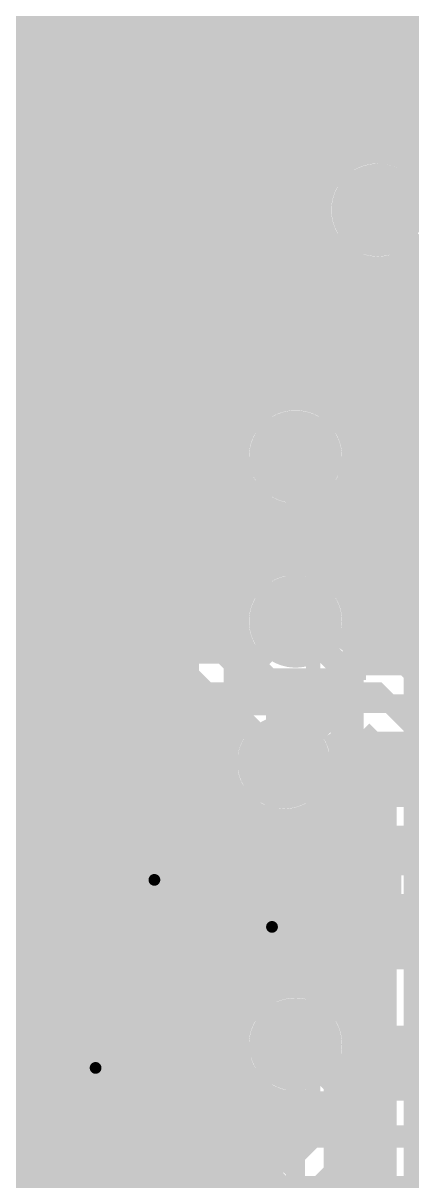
# Model space of a CAD drawing. Extents: x -4 to 136, y -50 to 40.
# Drawn here: x 85.58 to 89.78, y 5 to 17.51 of the extents above; entities that cross this region are included whole.
import ezdxf

# ---------------------------------------------------------------- set-up
doc = ezdxf.new("R2010")
doc.units = 0
doc.header["$MEASUREMENT"] = 0
doc.layers.get('0').update_dxf_attribs({"linetype": 'CONTINUOUS'})
for name, color, linetype in [('25-335-0_BOT', 7, 'CONTINUOUS'), ('25-335-0_DRD', 7, 'CONTINUOUS'), ('25-335-0_GND', 6, 'CONTINUOUS'), ('25-335-0_IN1', 4, 'CONTINUOUS'), ('25-335-0_SMT', 5, 'CONTINUOUS'), ('25-335-0_SPT', 10, 'CONTINUOUS'), ('25-335-0_SST', 9, 'CONTINUOUS'), ('25-335-0_TOP', 12, 'CONTINUOUS'), ('THRUHOLE_TAP', 15, 'CONTINUOUS')]:
    doc.layers.add(name, color=color, linetype=linetype)

# ---------------------------------------------------------------- blocks, each defined once
blk = doc.blocks.new('ROUND_40')
at = {"const_width": 0.29972}
blk.add_lwpolyline([(-0.14986, 0, 1), (0.14986, 0, 1)], format="xyb", close=True, dxfattribs=at)
blk = doc.blocks.new('ROUND_60')
at = {"const_width": 0.50038}
blk.add_lwpolyline([(-0.25019, 0, 1), (0.25019, 0, 1)], format="xyb", close=True, dxfattribs=at)
blk = doc.blocks.new('ROUND_62')
at = {"const_width": 0.50038}
blk.add_lwpolyline([(-0.25019, 0, 1), (0.25019, 0, 1)], format="xyb", close=True, dxfattribs=at)
blk = doc.blocks.new('ROUND_63')
at = {"const_width": 0.0635}
blk.add_lwpolyline([(-0.03175, 0, 1), (0.03175, 0, 1)], format="xyb", close=True, dxfattribs=at)
blk = doc.blocks.new('RECTANGLE_2')
blk.add_solid([(0.4826, 0.4064), (0.4826, -0.4064), (-0.4826, 0.4064), (-0.4826, -0.4064)])
blk = doc.blocks.new('RECTANGLE_21')
blk.add_solid([(0.44958, 0.65024), (0.44958, -0.65024), (-0.44958, 0.65024), (-0.44958, -0.65024)])
blk = doc.blocks.new('ROUND_23')
at = {"const_width": 0.10033}
blk.add_lwpolyline([(-0.050164, 0, 1), (0.050164, 0, 1)], format="xyb", close=True, dxfattribs=at)

msp = doc.modelspace()

# ---------------------------------------------------------------- linework, layer by layer
at = {"layer": '25-335-0_BOT'}
for points, const_width in [([(85.4964, 29.84246), (85.4964, 4.31292)], 0.254), ([(85.725, 29.61386), (85.725, 4.25958)], 0.254), ([(85.9536, 29.38526), (85.9536, 4.08686)], 0.254), ([(86.1822, 29.15666), (86.1822, -2.7813)], 0.254), ([(86.4108, 28.92806), (86.4108, -2.7813)], 0.254), ([(86.6394, 28.69946), (86.6394, -2.7813)], 0.254), ([(86.868, 28.47086), (86.868, -2.7813)], 0.254), ([(87.0966, 28.24226), (87.0966, -2.7813)], 0.254), ([(88.4682, 26.87066), (88.4682, 13.45438)], 0.254), ([(88.6968, 26.64206), (88.6968, 13.43152)], 0.254), ([(88.9254, 26.41346), (88.9254, 15.89786)], 0.254), ([(89.154, 26.18486), (89.154, 16.07058)], 0.254), ([(89.3826, 25.95626), (89.3826, 16.12392)], 0.254), ([(89.6112, 25.72766), (89.6112, 16.0909)], 0.254), ([(89.8398, 25.49906), (89.8398, 15.9512)], 0.254), ([(88.392, 9.525), (88.392, 10.16), (87.757, 10.795), (87.757, 13.5128), (87.8332, 13.589), (87.8332, 22.3012)], 0.381), ([(87.3125, 21.9456), (87.3125, 13.78458)], 0.254), ([(88.3539, 21.9456), (88.3539, 13.589)], 0.254), ([(87.3125, 17.4752), (83.80984, 17.4752)], 0.254), ([(92.6592, 17.4752), (88.3539, 17.4752)], 0.254), ([(87.3125, 17.2466), (83.7946, 17.2466)], 0.254), ([(90.3986, 17.2466), (88.3539, 17.2466)], 0.254), ([(87.3125, 17.018), (83.68538, 17.018)], 0.254), ([(90.22842, 17.018), (88.3539, 17.018)], 0.254), ([(87.3125, 16.7894), (83.34248, 16.7894)], 0.254), ([(90.17508, 16.7894), (88.3539, 16.7894)], 0.254), ([(87.3125, 16.5608), (74.45756, 16.5608)], 0.254), ([(90.2081, 16.5608), (88.3539, 16.5608)], 0.254), ([(87.3125, 16.3322), (78.6638, 16.3322)], 0.254), ([(90.34526, 16.3322), (88.3539, 16.3322)], 0.254), ([(87.3125, 16.1036), (78.81874, 16.1036)], 0.254), ([(89.24798, 16.1036), (88.3539, 16.1036)], 0.254), ([(92.6592, 16.1036), (89.56548, 16.1036)], 0.254), ([(87.3125, 15.875), (80.76184, 15.875)], 0.254), ([(88.90508, 15.875), (88.3539, 15.875)], 0.254), ([(87.3125, 15.6464), (80.95488, 15.6464)], 0.254), ([(88.79586, 15.6464), (88.3539, 15.6464)], 0.254), ([(87.3125, 15.4178), (81.01838, 15.4178)], 0.254), ([(88.7603, 15.4178), (88.3539, 15.4178)], 0.254), ([(89.662, -1.905), (89.662, 1.905), (88.646, 2.921), (88.646, 4.826), (89.154, 5.334), (89.154, 15.24), (89.408, 15.494)], 0.2032), ([(88.77808, 15.494), (88.77938, 15.45344)], 0.254), ([(87.3125, 15.1892), (80.99552, 15.1892)], 0.254), ([(88.7222, 15.1892), (88.3539, 15.1892)], 0.254), ([(88.7222, 15.24), (88.7222, 13.4239)], 0.254), ([(87.3125, 14.9606), (80.87106, 14.9606)], 0.254), ([(88.7222, 14.9606), (88.3539, 14.9606)], 0.254), ([(90.297, 14.986), (89.789, 14.478), (89.789, 4.699), (89.281, 4.191)], 0.2032), ([(87.3125, 14.732), (74.5998, 14.732)], 0.254), ([(88.7222, 14.732), (88.3539, 14.732)], 0.254), ([(87.3125, 14.5034), (74.5998, 14.5034)], 0.254), ([(88.7222, 14.5034), (88.3539, 14.5034)], 0.254), ([(87.3125, 14.2748), (74.5998, 14.2748)], 0.254), ([(88.7222, 14.2748), (88.3539, 14.2748)], 0.254), ([(87.3125, 14.0462), (74.5998, 14.0462)], 0.254), ([(88.7222, 14.0462), (88.3539, 14.0462)], 0.254), ([(87.3125, 13.8176), (74.5998, 13.8176)], 0.254), ([(88.7222, 13.8176), (88.3539, 13.8176)], 0.254), ([(87.24138, 13.589), (74.57948, 13.589)], 0.254), ([(87.2363, 13.5128), (87.2363, 10.795)], 0.254), ([(88.7222, 13.589), (88.3539, 13.589)], 0.254), ([(87.2363, 13.3604), (84.40928, 13.3604)], 0.254), ([(87.2363, 13.1318), (84.62518, 13.1318)], 0.254), ([(87.2363, 12.9032), (84.69884, 12.9032)], 0.254), ([(88.519, 11.049), (88.519, 12.827)], 0.2032), ([(87.2363, 12.6746), (84.6836, 12.6746)], 0.254), ([(87.2363, 12.446), (84.57438, 12.446)], 0.254), ([(87.2363, 12.2174), (84.5058, 12.2174)], 0.254), ([(87.2363, 11.9888), (84.5058, 11.9888)], 0.254), ([(87.2363, 11.7602), (84.5058, 11.7602)], 0.254), ([(87.2363, 11.5316), (84.5058, 11.5316)], 0.254), ([(87.2363, 11.303), (84.52358, 11.303)], 0.254), ([(87.2363, 11.0744), (84.57692, 11.0744)], 0.254), ([(87.2363, 10.8458), (84.5439, 10.8458)], 0.254), ([(87.26678, 10.6172), (84.4042, 10.6172)], 0.254), ([(87.4268, 10.3886), (83.66506, 10.3886)], 0.254), ([(87.3252, 10.5029), (87.3252, -2.7813)], 0.254), ([(87.3887, 10.4267), (87.8713, 9.9441)], 0.254), ([(87.5538, 10.2616), (87.5538, -2.7813)], 0.254), ([(87.6554, 10.16), (74.7268, 10.16)], 0.254), ([(87.7824, 10.033), (87.7824, 9.68248)], 0.254), ([(87.8713, 9.9314), (75.53706, 9.9314)], 0.254), ([(87.8713, 9.9441), (87.8713, 9.87806)], 0.254), ([(87.78748, 9.7028), (75.66152, 9.7028)], 0.254), ([(87.76462, 9.4742), (75.68438, 9.4742)], 0.254), ([(87.7824, 9.36498), (87.7824, -2.12598)], 0.254), ([(87.82812, 9.2456), (75.62088, 9.2456)], 0.254), ([(88.01862, 9.017), (75.42784, 9.017)], 0.254), ([(88.011, 9.02208), (88.011, 6.84784)], 0.254), ([(88.2396, 8.91286), (88.2396, 7.04088)], 0.254), ([(88.4682, 8.90016), (88.4682, 7.10438)], 0.254), ([(88.6968, 8.97382), (88.6968, 7.08152)], 0.254), ([(88.7222, 8.98906), (88.7222, 7.0739)], 0.254), ([(88.7222, 8.7884), (81.86928, 8.7884)], 0.254), ([(88.7222, 8.5598), (82.08518, 8.5598)], 0.254), ([(88.7222, 8.3312), (82.15884, 8.3312)], 0.254), ([(88.7222, 8.1026), (82.1436, 8.1026)], 0.254), ([(88.7222, 7.874), (82.41538, 7.874)], 0.254), ([(88.7222, 7.6454), (82.5246, 7.6454)], 0.254), ([(88.7222, 7.4168), (82.53984, 7.4168)], 0.254), ([(88.7222, 7.1882), (82.46618, 7.1882)], 0.254), ([(88.1126, 6.9596), (82.25028, 6.9596)], 0.254), ([(87.94242, 6.731), (82.29092, 6.731)], 0.254), ([(87.88908, 6.5024), (82.24774, 6.5024)], 0.254), ([(87.9221, 6.2738), (82.0928, 6.2738)], 0.254), ([(88.05926, 6.0452), (74.7268, 6.0452)], 0.254), ([(88.011, 6.10362), (88.011, -0.89662)], 0.254), ([(88.2396, 5.91312), (88.2396, 4.97078)], 0.254), ([(88.7222, 5.8801), (88.7222, 5.5118)], 0.254), ([(88.7222, 5.8166), (74.7268, 5.8166)], 0.254), ([(88.4682, 5.84962), (88.4682, 5.2578)], 0.254), ([(88.6968, 5.87248), (88.6968, 5.4864)], 0.254), ([(88.7222, 5.588), (74.7268, 5.588)], 0.254), ([(88.7222, 5.5118), (88.34628, 5.13588)], 0.254), ([(88.56726, 5.3594), (74.7268, 5.3594)], 0.254), ([(88.33866, 5.1308), (74.7268, 5.1308)], 0.254), ([(88.22182, 4.9022), (74.7268, 4.9022)], 0.254)]:
    msp.add_lwpolyline(points, dxfattribs=dict(at, const_width=const_width))
at = {"layer": '25-335-0_BOT', "const_width": 0.254}
for points in [[(89.408, 16.12392, 0.4142136), (88.77808, 15.494)], [(90.03284, 15.5575, 0.3848514), (89.408, 16.12138)], [(88.77808, 15.45336, 0.129779), (88.72175, 15.24)], [(87.3125, 13.78458, 0.1380624), (87.236, 13.5128)], [(88.3285, 13.42644, 0.0794486), (88.35449, 13.589)], [(88.3285, 13.42644, 0.0794486), (88.35449, 13.589)], [(88.519, 13.45692, 0.0770788), (88.32821, 13.42733)], [(88.7222, 13.4239, 0.0822145), (88.519, 13.45754)], [(87.2363, 10.795, 0.1989124), (87.38881, 10.42681)], [(87.2363, 10.795, 0.1989124), (87.38881, 10.42681)], [(87.8713, 9.87806, 0.1500719), (87.76289, 9.525)], [(87.76208, 9.525, 0.4142136), (88.392, 8.89508)], [(88.392, 8.89508, 0.1389288), (88.72242, 8.9887)], [(88.519, 7.10692, 0.4142136), (87.88908, 6.477)], [(88.7222, 7.0739, 0.0822145), (88.519, 7.10754)], [(87.88908, 6.477, 0.4142136), (88.519, 5.84708)], [(88.519, 5.84708, 0.082214), (88.722, 5.88068)], [(88.3412, 5.1308, 0.1989124), (88.21495, 4.826)]]:
    msp.add_lwpolyline(points, format="xyb", dxfattribs=at)
at = {"layer": '25-335-0_DRD', "const_width": 0.254}
for points in [[(88.773, 16.129), (88.773, 14.859)], [(90.043, 16.129), (88.773, 16.129)], [(90.043, 16.129), (88.773, 14.859)], [(90.043, 14.859), (88.773, 16.129)], [(89.662, 15.621), (89.662, 14.351)], [(90.932, 15.621), (89.662, 15.621)], [(90.932, 15.621), (89.662, 14.351)], [(90.932, 14.351), (89.662, 15.621)], [(88.773, 14.859), (90.043, 14.859)], [(89.662, 14.351), (90.932, 14.351)], [(87.884, 13.462), (87.884, 12.192)], [(89.154, 13.462), (87.884, 13.462)], [(89.154, 13.462), (87.884, 12.192)], [(89.154, 12.192), (87.884, 13.462)], [(89.154, 12.192), (89.154, 13.462)], [(87.884, 12.192), (89.154, 12.192)], [(87.884, 11.684), (87.884, 10.414)], [(89.154, 11.684), (87.884, 11.684)], [(89.154, 11.684), (87.884, 10.414)], [(89.154, 10.414), (87.884, 11.684)], [(89.154, 10.414), (89.154, 11.684)], [(87.884, 10.414), (89.154, 10.414)], [(87.757, 10.16), (87.757, 8.89)], [(89.027, 10.16), (87.757, 10.16)], [(89.027, 10.16), (87.757, 8.89)], [(89.027, 8.89), (87.757, 10.16)], [(89.027, 8.89), (89.027, 10.16)], [(87.63, 7.62), (86.36, 8.89), (86.36, 7.62)], [(86.36, 8.89), (86.36, 7.62)], [(87.63, 8.89), (86.36, 8.89)], [(87.63, 8.89), (86.36, 7.62)], [(87.63, 7.62), (86.36, 8.89)], [(86.36, 8.89), (86.36, 7.62)], [(87.63, 8.89), (86.36, 8.89)], [(87.63, 8.89), (86.36, 7.62)], [(87.63, 8.89), (86.36, 8.89)], [(87.63, 8.89), (86.36, 7.62)], [(87.63, 7.62), (86.36, 8.89)], [(87.63, 7.62), (87.63, 8.89)], [(87.63, 7.62), (87.63, 8.89)], [(87.63, 7.62), (87.63, 8.89)], [(87.757, 8.89), (89.027, 8.89)], [(87.63, 8.382), (87.63, 7.112)], [(88.9, 8.382), (87.63, 8.382)], [(88.9, 8.382), (87.63, 7.112)], [(88.9, 7.112), (87.63, 8.382)], [(87.63, 8.382), (87.63, 7.112)], [(88.9, 8.382), (87.63, 8.382)], [(88.9, 8.382), (87.63, 7.112)], [(88.9, 7.112), (87.63, 8.382)], [(88.9, 7.112), (88.9, 8.382)], [(88.9, 7.112), (88.9, 8.382)], [(86.36, 7.62), (87.63, 7.62)], [(86.36, 7.62), (87.63, 7.62)], [(86.36, 7.62), (87.63, 7.62)], [(87.63, 7.112), (88.9, 7.112)], [(87.63, 7.112), (88.9, 7.112)], [(87.884, 7.112), (87.884, 5.842)], [(89.154, 7.112), (87.884, 7.112)], [(89.154, 7.112), (87.884, 5.842)], [(89.154, 5.842), (87.884, 7.112)], [(89.154, 5.842), (89.154, 7.112)], [(85.725, 6.858), (85.725, 5.588)], [(86.995, 6.858), (85.725, 6.858)], [(86.995, 6.858), (85.725, 5.588)], [(86.995, 5.588), (85.725, 6.858)], [(86.995, 5.588), (86.995, 6.858)], [(87.884, 5.842), (89.154, 5.842)], [(85.725, 5.588), (86.995, 5.588)]]:
    msp.add_lwpolyline(points, dxfattribs=at)
at = {"layer": '25-335-0_IN1'}
for points, const_width in [([(90.56878, 17.3482), (83.81238, 17.3482)], 0.254), ([(85.4964, 17.3482), (85.4964, 10.7188)], 0.254), ([(85.725, 17.3482), (85.725, 10.7188)], 0.254), ([(85.9536, 17.3482), (85.9536, 10.7188)], 0.254), ([(86.1822, 17.3482), (86.1822, 10.7188)], 0.254), ([(86.4108, 17.3482), (86.4108, 10.7188)], 0.254), ([(86.6394, 17.3482), (86.6394, 10.7188)], 0.254), ([(86.868, 17.3482), (86.868, 10.7188)], 0.254), ([(87.0966, 17.3482), (87.0966, 10.7188)], 0.254), ([(87.3252, 17.3482), (87.3252, 10.7188)], 0.254), ([(87.5538, 17.3482), (87.5538, 10.7188)], 0.254), ([(87.7824, 17.3482), (87.7824, 10.7188)], 0.254), ([(88.011, 17.3482), (88.011, 13.19784)], 0.254), ([(88.2396, 17.3482), (88.2396, 13.39088)], 0.254), ([(88.4682, 17.3482), (88.4682, 13.45438)], 0.254), ([(88.6968, 17.3482), (88.6968, 13.43152)], 0.254), ([(88.9254, 17.3482), (88.9254, 15.89786)], 0.254), ([(89.154, 17.3482), (89.154, 16.07058)], 0.254), ([(89.3826, 17.3482), (89.3826, 16.12392)], 0.254), ([(89.6112, 17.3482), (89.6112, 16.0909)], 0.254), ([(89.8398, 17.3482), (89.8398, 15.9512)], 0.254), ([(90.3986, 17.2466), (83.7946, 17.2466)], 0.254), ([(90.22842, 17.018), (83.68538, 17.018)], 0.254), ([(90.17508, 16.7894), (83.34248, 16.7894)], 0.254), ([(90.2081, 16.5608), (80.0608, 16.5608)], 0.254), ([(90.34526, 16.3322), (80.0608, 16.3322)], 0.254), ([(89.24798, 16.1036), (80.264, 16.1036)], 0.254), ([(93.2434, 16.1036), (89.56548, 16.1036)], 0.254), ([(88.90508, 15.875), (80.76184, 15.875)], 0.254), ([(88.79586, 15.6464), (80.95488, 15.6464)], 0.254), ([(88.78316, 15.4178), (81.01838, 15.4178)], 0.254), ([(88.85682, 15.1892), (80.99552, 15.1892)], 0.254), ([(88.9254, 15.0876), (88.9254, 13.30706)], 0.254), ([(89.07272, 14.9606), (80.87106, 14.9606)], 0.254), ([(89.154, 14.91742), (89.154, 10.7188)], 0.254), ([(89.6112, 14.8971), (89.6112, 10.668)], 0.254), ([(89.3826, 14.86408), (89.3826, 10.7188)], 0.254), ([(89.72042, 14.732), (74.0156, 14.732)], 0.254), ([(89.8398, 14.55166), (89.8398, 10.4648)], 0.254), ([(89.8906, 14.5034), (74.2442, 14.5034)], 0.254), ([(92.0369, 14.2748), (74.4728, 14.2748)], 0.254), ([(91.79306, 14.0462), (74.7014, 14.0462)], 0.254), ([(91.7067, 13.8176), (74.93, 13.8176)], 0.254), ([(91.71178, 13.589), (75.1586, 13.589)], 0.254), ([(88.18372, 13.3604), (84.40928, 13.3604)], 0.254), ([(91.73972, 13.3604), (88.85428, 13.3604)], 0.254), ([(87.96782, 13.1318), (84.62518, 13.1318)], 0.254), ([(91.52382, 13.1318), (89.07018, 13.1318)], 0.254), ([(87.89416, 12.9032), (84.69884, 12.9032)], 0.254), ([(91.45016, 12.9032), (89.14384, 12.9032)], 0.254), ([(87.90686, 12.6746), (84.6836, 12.6746)], 0.254), ([(91.46286, 12.6746), (89.1286, 12.6746)], 0.254), ([(88.01608, 12.446), (84.57438, 12.446)], 0.254), ([(88.011, 12.45362), (88.011, 11.41984)], 0.254), ([(91.57208, 12.446), (89.01938, 12.446)], 0.254), ([(88.2396, 12.26312), (88.2396, 11.61288)], 0.254), ([(88.9254, 12.3444), (88.9254, 11.52906)], 0.254), ([(88.35898, 12.2174), (84.23148, 12.2174)], 0.254), ([(88.4682, 12.19962), (88.4682, 11.67638)], 0.254), ([(91.6432, 12.2174), (88.67648, 12.2174)], 0.254), ([(88.6968, 12.22248), (88.6968, 11.65352)], 0.254), ([(91.6432, 11.9888), (84.06384, 11.9888)], 0.254), ([(91.6432, 11.7602), (83.99018, 11.7602)], 0.254), ([(88.1126, 11.5316), (84.35086, 11.5316)], 0.254), ([(91.6432, 11.5316), (88.92286, 11.5316)], 0.254), ([(87.94242, 11.303), (84.52358, 11.303)], 0.254), ([(91.6432, 11.303), (89.09558, 11.303)], 0.254), ([(90.551, 4.064), (89.916, 4.699), (89.916, 9.779), (89.408, 10.287), (84.709, 10.287), (83.947, 11.049)], 0.2032), ([(87.88908, 11.0744), (84.57692, 11.0744)], 0.254), ([(91.6432, 11.0744), (89.14892, 11.0744)], 0.254), ([(87.9221, 10.8458), (84.7598, 10.8458)], 0.254), ([(91.6432, 10.8458), (89.1159, 10.8458)], 0.254), ([(87.98306, 10.7188), (84.8868, 10.7188)], 0.254), ([(89.408, 10.7188), (89.05494, 10.7188)], 0.254), ([(91.6432, 10.6172), (89.68486, 10.6172)], 0.254), ([(89.7128, 10.5918), (90.21572, 10.08888)], 0.254), ([(87.85606, 9.8552), (84.709, 9.8552)], 0.254), ([(85.4964, 9.8552), (85.4964, 4.31292)], 0.254), ([(85.725, 9.8552), (85.725, 4.25958)], 0.254), ([(85.9536, 9.8552), (85.9536, 4.08686)], 0.254), ([(86.1822, 9.8552), (86.1822, -3.556)], 0.254), ([(86.4108, 9.8552), (86.4108, -3.556)], 0.254), ([(86.6394, 9.8552), (86.6394, -3.556)], 0.254), ([(86.868, 9.8552), (86.868, -3.556)], 0.254), ([(87.0966, 9.8552), (87.0966, -3.556)], 0.254), ([(87.3252, 9.8552), (87.3252, -3.556)], 0.254), ([(87.5538, 9.8552), (87.5538, -3.556)], 0.254), ([(87.7824, 9.8552), (87.7824, 9.68248)], 0.254), ([(89.22766, 9.8552), (88.92794, 9.8552)], 0.254), ([(89.154, 9.8552), (89.154, 4.80822)], 0.254), ([(89.22766, 9.8552), (89.4842, 9.59866)], 0.254), ([(87.78748, 9.7028), (83.6168, 9.7028)], 0.254), ([(89.38006, 9.7028), (88.99652, 9.7028)], 0.254), ([(89.3826, 9.70026), (89.3826, 4.8133)], 0.254), ([(89.4842, 9.59866), (89.4842, 4.7879)], 0.254), ([(87.76462, 9.4742), (83.6168, 9.4742)], 0.254), ([(89.4842, 9.4742), (89.01938, 9.4742)], 0.254), ([(87.7824, 9.36498), (87.7824, -2.12598)], 0.254), ([(87.82812, 9.2456), (83.6168, 9.2456)], 0.254), ([(88.9254, 9.18972), (88.9254, 6.95706)], 0.254), ([(89.4842, 9.2456), (88.95588, 9.2456)], 0.254), ([(88.01862, 9.017), (83.6168, 9.017)], 0.254), ([(88.011, 9.02208), (88.011, 6.84784)], 0.254), ([(89.4842, 9.017), (88.76284, 9.017)], 0.254), ([(88.2396, 8.91286), (88.2396, 7.04088)], 0.254), ([(88.4682, 8.90016), (88.4682, 7.10438)], 0.254), ([(88.6968, 8.97382), (88.6968, 7.08152)], 0.254), ([(89.4842, 8.7884), (83.6168, 8.7884)], 0.254), ([(89.4842, 8.5598), (83.6168, 8.5598)], 0.254), ([(89.4842, 8.3312), (83.6168, 8.3312)], 0.254), ([(89.4842, 8.1026), (83.6168, 8.1026)], 0.254), ([(89.4842, 7.874), (83.6168, 7.874)], 0.254), ([(89.4842, 7.6454), (83.6168, 7.6454)], 0.254), ([(89.4842, 7.4168), (83.6168, 7.4168)], 0.254), ([(89.4842, 7.1882), (83.6168, 7.1882)], 0.254), ([(88.1126, 6.9596), (83.6168, 6.9596)], 0.254), ([(89.4842, 6.9596), (88.92286, 6.9596)], 0.254), ([(87.94242, 6.731), (83.6168, 6.731)], 0.254), ([(89.4842, 6.731), (89.09558, 6.731)], 0.254), ([(87.88908, 6.5024), (83.6168, 6.5024)], 0.254), ([(88.519, -1.27), (88.519, 6.477)], 0.2032), ([(89.4842, 6.5024), (89.14892, 6.5024)], 0.254), ([(87.9221, 6.2738), (83.6168, 6.2738)], 0.254), ([(89.4842, 6.2738), (89.1159, 6.2738)], 0.254), ([(88.05926, 6.0452), (83.7184, 6.0452)], 0.254), ([(88.011, 6.10362), (88.011, -0.89662)], 0.254), ([(88.0872, 6.01726), (88.0872, -0.81026)], 0.254), ([(88.9508, 6.01726), (88.9508, 4.72694)], 0.254), ([(89.4842, 6.0452), (88.9762, 6.0452)], 0.254), ([(88.0872, 5.8166), (83.947, 5.8166)], 0.254), ([(89.4842, 5.8166), (88.9508, 5.8166)], 0.254), ([(88.0872, 5.588), (84.1756, 5.588)], 0.254), ([(89.4842, 5.588), (88.9508, 5.588)], 0.254), ([(88.0872, 5.3594), (84.4042, 5.3594)], 0.254), ([(89.4842, 5.3594), (88.9508, 5.3594)], 0.254), ([(88.0872, 5.1308), (84.6328, 5.1308)], 0.254), ([(89.4842, 5.1308), (88.9508, 5.1308)], 0.254), ([(88.0872, 4.9022), (84.8614, 4.9022)], 0.254), ([(89.4842, 4.9022), (88.9508, 4.9022)], 0.254)]:
    msp.add_lwpolyline(points, dxfattribs=dict(at, const_width=const_width))
at = {"layer": '25-335-0_IN1', "const_width": 0.254}
for points in [[(89.408, 16.12392, 0.4142136), (88.77808, 15.494)], [(90.03284, 15.5575, 0.3848514), (89.408, 16.12138)], [(88.77808, 15.494, 0.4142136), (89.408, 14.86408)], [(89.408, 14.86408, 0.1073151), (89.66923, 14.9208)], [(89.66962, 14.91996, 0.3838184), (90.297, 14.35608)], [(88.519, 13.45692, 0.4142136), (87.88908, 12.827)], [(89.14892, 12.827, 0.4142136), (88.519, 13.45692)], [(87.88908, 12.827, 0.4142136), (88.519, 12.19708)], [(88.519, 12.19708, 0.4142136), (89.14892, 12.827)], [(88.519, 11.67892, 0.4142136), (87.88908, 11.049)], [(89.14892, 11.049, 0.4142136), (88.519, 11.67892)], [(87.88908, 11.049, 0.1389295), (87.9827, 10.71858)], [(89.05494, 10.7188, 0.1389295), (89.14849, 11.049)], [(89.7128, 10.5918, 0.1989124), (89.408, 10.71805)], [(89.7128, 10.5918, 0.1989124), (89.408, 10.71805)], [(87.85606, 9.8552, 0.1389295), (87.76251, 9.525)], [(89.02192, 9.525, 0.1389292), (88.9283, 9.85542)], [(87.76208, 9.525, 0.4142136), (88.392, 8.89508)], [(88.392, 8.89508, 0.4142136), (89.02192, 9.525)], [(88.519, 7.10692, 0.4142136), (87.88908, 6.477)], [(89.14892, 6.477, 0.4142136), (88.519, 7.10692)], [(87.88908, 6.477, 0.2070672), (88.08775, 6.01784)], [(88.9508, 6.01726, 0.2070673), (89.14972, 6.477)]]:
    msp.add_lwpolyline(points, format="xyb", dxfattribs=at)
at = {"layer": '25-335-0_SST'}
for points, const_width in [([(87.2236, 17.526), (87.2236, 13.716), (84.201, 13.716), (84.201, 18.0594), (86.6902, 18.0594), (87.2236, 17.526)], 0.20066), ([(88.6714, 14.224), (88.6714, 18.034), (91.694, 18.034), (91.694, 13.6906), (89.2048, 13.6906), (88.6714, 14.224)], 0.20066), ([(88.48344, 16.05026), (87.63762, 16.05026), (87.46744, 16.11122), (87.46744, 16.46682), (87.63762, 16.52524), (88.48344, 16.52524)], 0.1524), ([(87.63762, 15.68704), (87.46744, 15.62862), (87.46744, 15.27302), (87.63762, 15.21206), (87.97544, 15.21206), (88.14562, 15.33144), (88.14562, 15.68704), (88.48344, 15.68704), (88.48344, 15.21206)], 0.1524), ([(87.68842, 13.92428), (87.68842, 13.56868), (87.85606, 13.4493), (88.02624, 13.4493), (88.19642, 13.56868), (88.19642, 13.92428), (87.18042, 13.92428)], 0.1524), ([(87.68842, 13.6271), (87.18042, 13.4493)], 0.1524), ([(87.34806, 13.08608), (87.18042, 12.9667), (87.18042, 12.73048), (87.34806, 12.6111), (87.51824, 12.6111), (87.85606, 12.84986), (88.19642, 12.6111), (88.19642, 13.08608)], 0.1524), ([(88.59012, 12.69746), (88.59012, 12.37234)], 0.1524), ([(88.72728, 12.70508), (88.72728, 12.36472)], 0.1524), ([(88.83904, 12.59332), (88.49868, 12.59332)], 0.1524), ([(88.83142, 12.45616), (88.5063, 12.45616)], 0.1524), ([(87.18042, 12.07008), (87.34806, 12.18946), (87.51824, 12.24788), (87.85606, 12.24788), (88.02624, 12.18946), (88.19642, 12.07008), (88.19642, 11.9507), (88.02624, 11.83386), (87.85606, 11.7729), (87.51824, 11.7729), (87.34806, 11.83386), (87.18042, 11.9507), (87.18042, 12.07008)], 0.1524), ([(84.2645, 11.6205), (84.2645, 8.6995), (85.9028, 8.6995), (85.9028, 11.6205), (84.2645, 11.6205)], 0.1524), ([(87.8205, 8.6995), (87.8205, 11.6205), (86.1822, 11.6205), (86.1822, 8.6995), (87.8205, 8.6995)], 0.1524), ([(88.7095, 11.6205), (88.7095, 8.6995), (90.3478, 8.6995), (90.3478, 11.6205), (88.7095, 11.6205)], 0.1524), ([(88.646, 10.033), (88.265, 9.652), (88.265, 8.636)], 0.1524), ([(85.9155, 5.5245), (85.9155, 8.4455), (84.2772, 8.4455), (84.2772, 5.5245), (85.9155, 5.5245)], 0.1524), ([(87.9094, 8.43534), (87.9094, 8.07974), (88.07958, 7.96036), (88.24976, 7.96036), (88.4174, 8.07974), (88.4174, 8.43534), (87.4014, 8.43534)], 0.1524), ([(88.7095, 8.4455), (88.7095, 5.5245), (90.3478, 5.5245), (90.3478, 8.4455), (88.7095, 8.4455)], 0.1524), ([(87.9094, 8.13816), (87.4014, 7.96036)], 0.1524), ([(86.67242, 7.82828), (86.67242, 7.47268), (86.84006, 7.3533), (87.01024, 7.3533), (87.18042, 7.47268), (87.18042, 7.82828), (86.16442, 7.82828)], 0.1524), ([(86.67242, 7.5311), (86.16442, 7.3533)], 0.1524), ([(87.4014, 7.24154), (87.4014, 7.47776)], 0.1524), ([(87.4014, 7.36092), (88.4174, 7.36092), (88.24976, 7.47776)], 0.1524), ([(86.33206, 6.99008), (86.16442, 6.8707), (86.16442, 6.63448), (86.33206, 6.5151), (86.50224, 6.5151), (86.84006, 6.75386), (87.18042, 6.5151), (87.18042, 6.99008)], 0.1524), ([(87.9094, 6.46176), (88.07958, 6.40334), (88.24976, 6.40334), (88.4174, 6.46176), (88.4174, 6.81736), (88.24976, 6.87832), (88.07958, 6.87832), (87.9094, 6.81736), (87.9094, 6.46176), (87.74176, 6.40334), (87.57158, 6.40334), (87.4014, 6.46176), (87.4014, 6.81736), (87.57158, 6.87832), (87.74176, 6.87832), (87.9094, 6.81736)], 0.1524), ([(86.16442, 5.79628), (86.16442, 6.0325)], 0.1524), ([(86.16442, 5.91566), (87.18042, 5.91566), (87.01024, 6.0325)], 0.1524), ([(88.0364, 5.64134), (88.0364, 5.28574), (88.20658, 5.16636), (88.37676, 5.16636), (88.5444, 5.28574), (88.5444, 5.64134), (87.5284, 5.64134)], 0.1524), ([(88.0364, 5.34416), (87.5284, 5.16636)], 0.1524)]:
    msp.add_lwpolyline(points, dxfattribs=dict(at, const_width=const_width))
at = {"layer": '25-335-0_SST', "const_width": 0.1524}
for points in [[(88.66886, 12.71524, 0.4142136), (88.48852, 12.5349)], [(88.8492, 12.5349, 0.4142136), (88.66886, 12.71524)], [(88.48852, 12.5349, 0.4142136), (88.66886, 12.35456)], [(88.66886, 12.35456, 0.4142136), (88.8492, 12.5349)]]:
    msp.add_lwpolyline(points, format="xyb", dxfattribs=at)
at = {"layer": '25-335-0_TOP'}
for points, const_width in [([(89.408, 15.494), (89.535, 15.621), (90.805, 15.621), (91.059, 15.367), (95.504, 15.367), (99.822, 19.685), (100.711, 19.685)], 0.2032), ([(83.693, 18.542), (83.693, 18.161), (84.328, 17.526), (91.186, 17.526), (91.821, 16.891), (93.345, 16.891), (93.726, 16.51)], 0.2032), ([(90.805, 16.764), (80.137, 16.764), (79.883, 16.51), (75.184, 16.51), (74.422, 17.272), (65.532, 17.272), (64.516, 18.288)], 0.2032), ([(108.077, 18.161), (106.172, 18.161), (106.045, 18.288), (104.775, 18.288), (104.648, 18.161), (101.092, 18.161), (100.965, 18.288), (99.695, 18.288), (95.758, 14.351), (81.407, 14.351), (80.391, 15.367)], 0.2032), ([(67.183, 15.621), (67.31, 15.748), (72.263, 15.748), (73.406, 14.605), (78.613, 14.605), (80.137, 16.129), (93.218, 16.129), (93.472, 15.875), (94.996, 15.875), (95.758, 16.637)], 0.2032), ([(81.915, 12.7254), (81.915, 13.843), (86.36, 13.843), (86.36, 12.7254)], 0.381), ([(92.329, 13.716), (92.329, 13.843), (86.36, 13.843), (86.36, 12.7254)], 0.381), ([(103.378, 6.604), (102.616, 7.366), (98.679, 7.366), (97.536, 8.509), (96.393, 8.509), (94.742, 10.16), (66.167, 10.16), (65.659, 10.668), (65.659, 12.319), (65.278, 12.7), (62.611, 12.7), (62.23, 13.081), (60.706, 13.081), (60.452, 12.827), (53.34, 12.827), (53.086, 13.081)], 0.2032), ([(88.519, 12.827), (88.519, 12.7254), (89.535, 12.7254)], 0.2032), ([(104.394, 12.319), (104.267, 12.192), (100.965, 12.192), (100.711, 11.938), (97.282, 11.938), (96.901, 11.557), (95.377, 11.557), (95.25, 11.684), (83.82, 11.684), (83.439, 12.065)], 0.2032), ([(89.535, 10.8712), (88.646, 10.8712), (88.519, 10.9982), (88.519, 11.049)], 0.2032), ([(86.995, 10.8712), (85.09, 10.8712)], 0.2032), ([(86.1822, 9.7282), (85.9028, 9.7282), (85.9028, 8.7122)], 0.254), ([(86.1822, 9.7028), (85.9028, 9.7028)], 0.254), ([(85.9536, 9.7282), (85.9536, 7.4168)], 0.254), ([(86.1822, 9.7282), (86.1822, 7.4168)], 0.254), ([(86.1822, 9.7282), (86.1822, 8.7122)], 0.254), ([(89.535, 9.4488), (88.4301, 9.4488), (88.392, 9.4869), (88.392, 9.525)], 0.381), ([(86.1822, 9.4742), (85.9028, 9.4742)], 0.254), ([(86.1822, 9.4488), (86.995, 9.4488)], 0.254), ([(86.995, 8.7122), (86.995, 9.4488)], 0.254), ([(86.995, 8.255), (86.995, 9.4488)], 0.2032), ([(86.995, 8.255), (86.995, 9.4488), (86.995, 8.255)], 0.2032), ([(87.8078, 9.28878), (87.8078, 8.7122)], 0.254), ([(86.1822, 9.2456), (85.9028, 9.2456)], 0.254), ([(87.82812, 9.2456), (87.8078, 9.2456)], 0.254), ([(86.1822, 9.017), (85.9028, 9.017)], 0.254), ([(88.01862, 9.017), (87.8078, 9.017)], 0.254), ([(88.011, 9.02208), (88.011, 7.4168)], 0.254), ([(88.2396, 8.91286), (88.2396, 7.35076)], 0.254), ([(88.4682, 8.90016), (88.4682, 7.1374)], 0.254), ([(88.7222, 8.9281), (88.59266, 8.9281)], 0.254), ([(88.6968, 8.9281), (88.6968, 7.08152)], 0.254), ([(88.7222, 8.9281), (88.7222, 8.7122)], 0.254), ([(86.1822, 8.7884), (85.9028, 8.7884)], 0.254), ([(88.7222, 8.7884), (87.8078, 8.7884)], 0.254), ([(85.5218, 8.7122), (85.5218, 8.4328)], 0.254), ([(85.9028, 8.7122), (85.5218, 8.7122)], 0.254), ([(85.725, 8.7122), (85.725, 8.4328)], 0.254), ([(87.8078, 8.7122), (86.1822, 8.7122)], 0.254), ([(86.4108, 8.7122), (86.4108, 7.4168)], 0.254), ([(86.6394, 8.7122), (86.6394, 7.4168)], 0.254), ([(86.868, 8.7122), (86.868, 7.4168)], 0.254), ([(87.0966, 8.7122), (87.0966, 7.4168)], 0.254), ([(87.3252, 8.7122), (87.3252, 7.4168)], 0.254), ([(87.5538, 8.7122), (87.5538, 7.4168)], 0.254), ([(87.7824, 8.7122), (87.7824, 7.4168)], 0.254), ([(90.3478, 8.7122), (88.7222, 8.7122)], 0.254), ([(88.9254, 8.7122), (88.9254, 8.4328)], 0.254), ([(89.154, 8.7122), (89.154, 8.4328)], 0.254), ([(89.3826, 8.7122), (89.3826, 8.4328)], 0.254), ([(89.6112, 8.7122), (89.6112, 8.4328)], 0.254), ([(89.8398, 8.7122), (89.8398, 8.4328)], 0.254), ([(90.9193, 8.5598), (85.5218, 8.5598)], 0.254), ([(85.9028, 8.4328), (85.5218, 8.4328)], 0.254), ([(85.9028, 8.4328), (85.9028, 7.4168)], 0.254), ([(90.3478, 8.4328), (88.7222, 8.4328), (88.7222, 7.0739)], 0.254), ([(89.535, 8.4328), (89.535, 7.6962)], 0.254), ([(88.7222, 8.3312), (85.9028, 8.3312)], 0.254), ([(88.7222, 8.1026), (85.9028, 8.1026)], 0.254), ([(88.7222, 7.874), (85.9028, 7.874)], 0.254), ([(88.7222, 7.6454), (85.9028, 7.6454)], 0.254), ([(89.535, 7.6962), (88.3158, 7.6962), (88.265, 7.747)], 0.2032), ([(89.535, 7.6962), (88.3158, 7.6962), (88.265, 7.747)], 0.2032), ([(88.7222, 7.6962), (89.535, 7.6962)], 0.254), ([(90.3478, 7.6962), (89.535, 7.6962)], 0.254), ([(88.011, 7.4168), (85.9028, 7.4168)], 0.254), ([(88.7222, 7.4168), (88.011, 7.4168)], 0.254), ([(88.3158, 7.2898), (88.49868, 7.10692)], 0.254), ([(88.7222, 7.1882), (88.4174, 7.1882)], 0.254), ([(88.519, 7.10692), (88.49869, 7.10659)], 0.254), ([(81.661, 6.731), (82.042, 6.731), (82.296, 6.985), (88.011, 6.985), (88.519, 6.477), (88.7222, 6.2738), (89.535, 6.2738)], 0.2032), ([(85.9028, 6.5532), (85.9028, 5.8928)], 0.254), ([(87.83066, 6.5532), (85.9028, 6.5532)], 0.254), ([(85.9536, 6.5532), (85.9536, 5.8928)], 0.254), ([(86.1822, 6.5532), (86.1822, 5.8928)], 0.254), ([(86.4108, 6.5532), (86.4108, 5.8928)], 0.254), ([(86.6394, 6.5532), (86.6394, 5.8928)], 0.254), ([(86.868, 6.5532), (86.868, 5.8928)], 0.254), ([(87.0966, 6.5532), (87.0966, 5.8928)], 0.254), ([(87.3252, 6.5532), (87.3252, 5.8928)], 0.254), ([(87.5538, 6.5532), (87.5538, 5.8928)], 0.254), ([(87.7824, 6.5532), (87.7824, 5.8928)], 0.254), ([(87.83066, 6.5532), (87.88908, 6.49478)], 0.254), ([(87.88146, 6.5024), (85.9028, 6.5024)], 0.254), ([(87.88908, 6.49478), (87.88883, 6.477)], 0.254), ([(88.519, 6.477), (88.7222, 6.2738), (89.535, 6.2738)], 0.2032), ([(85.9028, 6.2738), (85.09, 6.2738)], 0.254), ([(87.9221, 6.2738), (85.9028, 6.2738)], 0.254), ([(86.36, 6.223), (86.3092, 6.2738), (85.09, 6.2738)], 0.2032), ([(49.53, 3.81), (51.689, 3.81), (52.324, 3.175), (54.102, 3.175), (54.356, 2.921), (57.277, 2.921), (57.912, 2.286), (59.055, 2.286), (59.309, 2.54), (65.151, 2.54), (65.405, 2.794), (66.167, 2.794), (66.675, 2.286), (66.675, 1.27), (66.929, 1.016), (75.057, 1.016), (75.438, 1.397), (75.438, 3.175), (77.724, 5.461), (90.17, 5.461), (90.805, 6.096), (94.869, 6.096), (95.123, 5.842), (99.822, 5.842)], 0.2032), ([(88.05926, 6.0452), (85.9028, 6.0452)], 0.254), ([(88.011, 6.10362), (88.011, 5.8928)], 0.254), ([(88.28278, 5.8928), (85.9028, 5.8928)], 0.254), ([(88.2396, 5.91312), (88.2396, 5.8928)], 0.254), ([(68.961, 0), (69.342, 0.381), (75.311, 0.381), (75.946, 1.016), (75.946, 3.048), (77.851, 4.953), (90.424, 4.953), (91.059, 5.588), (93.6498, 5.588), (94.361, 4.8768), (94.4372, 4.8768), (94.615, 4.699), (95.377, 4.699), (95.504, 4.572)], 0.2032)]:
    msp.add_lwpolyline(points, dxfattribs=dict(at, const_width=const_width))
at = {"layer": '25-335-0_TOP', "const_width": 0.254}
for points in [[(87.8078, 9.28878, 0.3056551), (88.392, 8.89508)], [(88.392, 8.89508, 0.0812533), (88.59272, 8.92791)], [(88.3158, 7.2898, 0.1989124), (88.011, 7.41605)], [(88.7222, 7.0739, 0.0822145), (88.519, 7.10754)], [(87.88908, 6.477, 0.3056554), (88.28278, 5.8928)]]:
    msp.add_lwpolyline(points, format="xyb", dxfattribs=at)

# ---------------------------------------------------------------- block references
at = {"layer": '25-335-0_BOT'}
for p in [(89.408, 15.494), (88.519, 12.827), (88.519, 11.049), (88.392, 9.525), (86.995, 8.255), (88.265, 7.747), (88.519, 6.477), (86.36, 6.223)]:
    msp.add_blockref('ROUND_40', p, dxfattribs=at)
at = {"layer": '25-335-0_GND'}
for name, p in [('ROUND_60', (89.408, 15.494)), ('ROUND_60', (88.519, 12.827)), ('ROUND_60', (88.519, 11.049)), ('ROUND_62', (88.392, 9.525)), ('ROUND_63', (86.995, 8.255)), ('ROUND_63', (88.265, 7.747)), ('ROUND_60', (88.519, 6.477)), ('ROUND_63', (86.36, 6.223))]:
    msp.add_blockref(name, p, dxfattribs=at)
at = {"layer": '25-335-0_IN1'}
for p in [(89.408, 15.494), (88.519, 12.827), (88.519, 11.049), (88.392, 9.525), (86.995, 8.255), (88.265, 7.747), (88.519, 6.477), (86.36, 6.223)]:
    msp.add_blockref('ROUND_40', p, dxfattribs=at)
at = {"layer": '25-335-0_SMT'}
for name, p in [('RECTANGLE_21', (86.36, 12.7254)), ('RECTANGLE_21', (89.535, 12.7254)), ('RECTANGLE_2', (86.995, 10.8712)), ('RECTANGLE_2', (89.535, 10.8712)), ('RECTANGLE_2', (86.995, 9.4488)), ('RECTANGLE_2', (89.535, 9.4488)), ('RECTANGLE_2', (89.535, 7.6962)), ('RECTANGLE_2', (89.535, 6.2738))]:
    msp.add_blockref(name, p, dxfattribs=at)
at = {"layer": '25-335-0_SPT'}
for name, p in [('RECTANGLE_21', (86.36, 12.7254)), ('RECTANGLE_21', (89.535, 12.7254)), ('RECTANGLE_2', (86.995, 10.8712)), ('RECTANGLE_2', (89.535, 10.8712)), ('RECTANGLE_2', (86.995, 9.4488)), ('RECTANGLE_2', (89.535, 9.4488)), ('RECTANGLE_2', (89.535, 7.6962)), ('RECTANGLE_2', (89.535, 6.2738))]:
    msp.add_blockref(name, p, dxfattribs=at)
at = {"layer": '25-335-0_TOP'}
for name, p in [('ROUND_40', (89.408, 15.494)), ('RECTANGLE_21', (86.36, 12.7254)), ('RECTANGLE_21', (89.535, 12.7254)), ('ROUND_40', (88.519, 12.827)), ('RECTANGLE_2', (86.995, 10.8712)), ('ROUND_40', (88.519, 11.049)), ('RECTANGLE_2', (89.535, 10.8712)), ('RECTANGLE_2', (86.995, 9.4488)), ('ROUND_40', (88.392, 9.525)), ('RECTANGLE_2', (89.535, 9.4488)), ('ROUND_40', (86.995, 8.255)), ('ROUND_40', (88.265, 7.747)), ('RECTANGLE_2', (89.535, 7.6962)), ('ROUND_40', (88.519, 6.477)), ('RECTANGLE_2', (89.535, 6.2738)), ('ROUND_40', (86.36, 6.223))]:
    msp.add_blockref(name, p, dxfattribs=at)
at = {"layer": 'THRUHOLE_TAP'}
for p in [(89.408, 15.494), (88.519, 12.827), (88.519, 11.049), (88.392, 9.525), (86.995, 8.255), (88.265, 7.747), (88.519, 6.477), (86.36, 6.223)]:
    msp.add_blockref('ROUND_23', p, dxfattribs=at)

doc.saveas('drawing.dxf')
